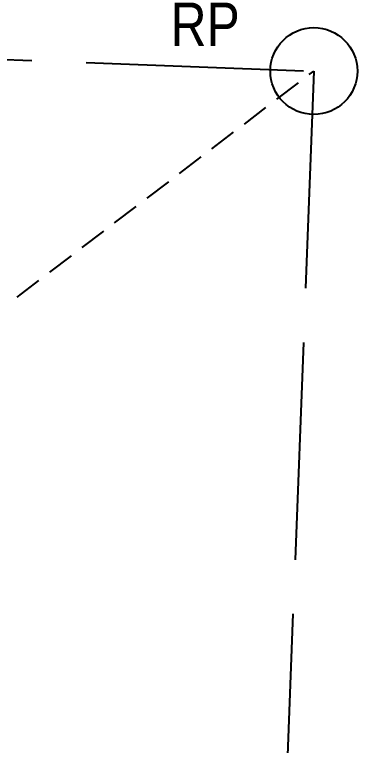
# Model space of a CAD drawing. Extents: x 329124 to 332550, y 6141944 to 6144607.
# Drawn here: x 330657.8 to 330736.6, y 6142693.9 to 6142862 of the extents above; entities that cross this region are included whole.
import ezdxf

# ---------------------------------------------------------------- set-up
doc = ezdxf.new("R2010")
doc.units = 0
doc.header["$LTSCALE"] = 5
doc.linetypes.add('foc-TIELINE', pattern=[1.875, 1.25, -0.625])
doc.linetypes.add('foc-UNSURVEYED', pattern=[12.5, 10, -2.5])
for name, color, linetype in [('35', 37, 'Continuous'), ('L-BD1', 253, 'Continuous'), ('L-TIE', 7, 'foc-TIELINE'), ('L-USEC', 7, 'foc-UNSURVEYED')]:
    doc.layers.add(name, color=color, linetype=linetype)
doc.styles.add('80', font='ARIALN.TTF', dxfattribs={"height": 10})

# ---------------------------------------------------------------- blocks, each defined once
blk = doc.blocks.new('RP')
at = {"layer": '35', "color": 3}
blk.add_circle((0, 0), 10, dxfattribs=at)
at = {"layer": '35', "color": 3, "style": '80'}
blk.add_attdef('RP_001', (-32.93, 5.75), '', height=10, dxfattribs=at)

msp = doc.modelspace()

# ---------------------------------------------------------------- linework, layer by layer
at = {"layer": 'L-TIE', "flags": 128}
msp.add_lwpolyline([(330360.291, 6142569.591), (330726.594, 6142849.019)], dxfattribs=at)
at = {"layer": 'L-USEC', "flags": 128}
for points in [[(329924.784, 6142879.186), (330325.69, 6142864.102), (330726.594, 6142849.019)], [(330726.594, 6142849.019), (330711.148, 6142447.028), (330695.702, 6142045.038)]]:
    msp.add_lwpolyline(points, dxfattribs=at)

# ---------------------------------------------------------------- block references
at = {"layer": 'L-BD1', "xscale": 0.99984883, "yscale": 0.99984883, "zscale": 0.99984883}
msp.add_blockref('RP', (330726.594, 6142849.019), dxfattribs=at).add_auto_attribs({'RP_001': 'RP'})

doc.saveas('drawing.dxf')
